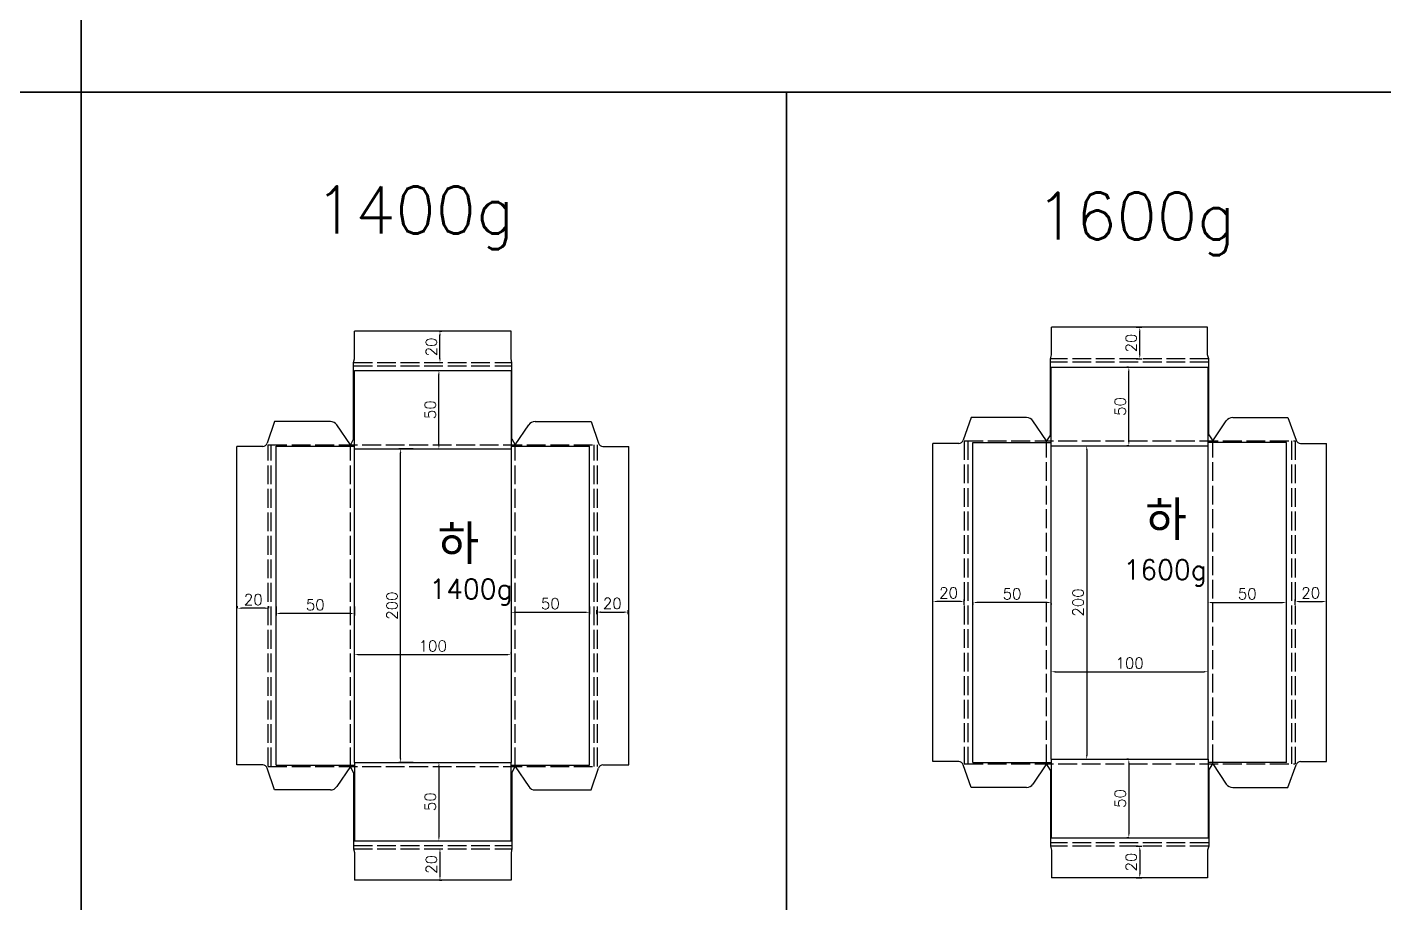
# Model space of a CAD drawing. Header units: millimetres. Extents: x 2179 to 11229, y 1198 to 3756.
# Drawn here: x 3044 to 3910, y 2118 to 2677 of the extents above; entities that cross this region are included whole.
import ezdxf

# ---------------------------------------------------------------- set-up
doc = ezdxf.new("R2010")
doc.units = ezdxf.units.MM
doc.linetypes.add('ACAD_ISO02W100', pattern=[15, 12, -3])
for name, color, linetype in [('기지', 7, 'Continuous'), ('인쇄지', 7, 'Continuous'), ('치수', 7, 'Continuous')]:
    doc.layers.add(name, color=color, linetype=linetype)
doc.styles.add('FHG', font='TXT.shx', dxfattribs={"height": 0.18, "bigfont": 'whgtxt.shx'})
doc.styles.get("Standard").update_dxf_attribs({"font": 'txt.shx', "bigfont": 'zfhg.shx'})
doc.dimstyles.new('ISO-25', dxfattribs={"dimtxt": 2.5, "dimasz": 2.5, "dimexe": 1.25, "dimexo": 0.625, "dimtad": 1, "dimtxsty": 'Standard', "dimcen": 2.5, "dimadec": 0, "dimazin": 0, "dimtfac": 1, "dimtmove": 0, "dimatfit": 3, "dimfxl": 0, "dimarcsym": 0})

# ---------------------------------------------------------------- blocks, each defined once
blk = doc.blocks.new('*D1')
at = {"layer": 'DEFPOINTS', "color": 0}
for p in [(3282.61, 2407.71), (3291.27, 2407.71), (3291.27, 2207.71)]:
    blk.add_point(p, dxfattribs=at)
at = {"layer": '치수', "color": 0, "lineweight": -2}
for p, q in [((3290.65, 2407.71), (3281.36, 2407.71)), ((3282.61, 2210.21), (3282.61, 2405.21)), ((3290.65, 2207.71), (3281.36, 2207.71))]:
    blk.add_line(p, q, dxfattribs=at)
at = {"layer": '치수', "color": 0}
for points in [[(3282.19, 2405.21), (3283.03, 2405.21), (3282.61, 2407.71)], [(3282.19, 2210.21), (3283.03, 2210.21), (3282.61, 2207.71)]]:
    blk.add_solid(points, dxfattribs=at)
at = {"layer": '치수', "color": 0, "insert": (3277.11, 2307.71), "char_height": 7, "attachment_point": 5, "rotation": 90}
blk.add_mtext('200', dxfattribs=at)
blk = doc.blocks.new('*D16')
at = {"layer": 'DEFPOINTS', "color": 0}
for p in [(3303.12, 2457.71), (3307.02, 2457.71), (3303.12, 2407.71)]:
    blk.add_point(p, dxfattribs=at)
at = {"layer": '치수', "color": 0, "lineweight": -2}
for p, q in [((3303.74, 2457.71), (3308.27, 2457.71)), ((3307.02, 2410.21), (3307.02, 2455.21)), ((3303.74, 2407.71), (3308.27, 2407.71))]:
    blk.add_line(p, q, dxfattribs=at)
at = {"layer": '치수', "color": 0}
for points in [[(3306.6, 2455.21), (3307.44, 2455.21), (3307.02, 2457.71)], [(3306.6, 2410.21), (3307.44, 2410.21), (3307.02, 2407.71)]]:
    blk.add_solid(points, dxfattribs=at)
at = {"layer": '치수', "color": 0, "insert": (3301.52, 2432.71), "char_height": 7, "attachment_point": 5, "rotation": 90}
blk.add_mtext('50', dxfattribs=at)
blk = doc.blocks.new('*D13')
at = {"layer": 'DEFPOINTS', "color": 0}
for p in [(3253.12, 2276.5), (3353.12, 2276.5), (3353.12, 2276.5)]:
    blk.add_point(p, dxfattribs=at)
at = {"layer": '치수', "color": 0, "lineweight": -2}
for p, q in [((3253.12, 2277.13), (3253.12, 2277.75)), ((3255.62, 2276.5), (3350.62, 2276.5)), ((3353.12, 2277.13), (3353.12, 2277.75))]:
    blk.add_line(p, q, dxfattribs=at)
at = {"layer": '치수', "color": 0}
for points in [[(3255.62, 2276.92), (3255.62, 2276.09), (3253.12, 2276.5)], [(3350.62, 2276.92), (3350.62, 2276.09), (3353.12, 2276.5)]]:
    blk.add_solid(points, dxfattribs=at)
at = {"layer": '치수', "color": 0, "insert": (3303.12, 2282), "char_height": 7, "attachment_point": 5}
blk.add_mtext('100', dxfattribs=at)
blk = doc.blocks.new('*D14')
at = {"layer": 'DEFPOINTS', "color": 0}
for p in [(3203.12, 2307.71), (3203.12, 2302.76), (3253.12, 2307.71)]:
    blk.add_point(p, dxfattribs=at)
at = {"layer": '치수', "color": 0, "lineweight": -2}
for p, q in [((3203.12, 2307.09), (3203.12, 2301.51)), ((3250.62, 2302.76), (3205.62, 2302.76)), ((3253.12, 2307.09), (3253.12, 2301.51))]:
    blk.add_line(p, q, dxfattribs=at)
at = {"layer": '치수', "color": 0}
for points in [[(3205.62, 2303.17), (3205.62, 2302.34), (3203.12, 2302.76)], [(3250.62, 2303.17), (3250.62, 2302.34), (3253.12, 2302.76)]]:
    blk.add_solid(points, dxfattribs=at)
at = {"layer": '치수', "color": 0, "insert": (3228.12, 2308.26), "char_height": 7, "attachment_point": 5}
blk.add_mtext('50', dxfattribs=at)
blk = doc.blocks.new('*D3')
at = {"layer": 'DEFPOINTS', "color": 0}
for p in [(3178.62, 2306.09), (3178.62, 2305.55), (3198.62, 2305.55)]:
    blk.add_point(p, dxfattribs=at)
at = {"layer": '치수', "color": 0, "lineweight": -2}
for p, q in [((3178.62, 2306.18), (3178.62, 2307.34)), ((3196.12, 2306.09), (3181.12, 2306.09)), ((3198.62, 2306.18), (3198.62, 2307.34))]:
    blk.add_line(p, q, dxfattribs=at)
at = {"layer": '치수', "color": 0}
for points in [[(3181.12, 2306.51), (3181.12, 2305.67), (3178.62, 2306.09)], [(3196.12, 2306.51), (3196.12, 2305.67), (3198.62, 2306.09)]]:
    blk.add_solid(points, dxfattribs=at)
at = {"layer": '치수', "color": 0, "insert": (3188.62, 2311.59), "char_height": 7, "attachment_point": 5}
blk.add_mtext('20', dxfattribs=at)
blk = doc.blocks.new('*D4')
at = {"layer": 'DEFPOINTS', "color": 0}
for p in [(3407.62, 2305.55), (3427.62, 2305.55), (3427.62, 2303.62)]:
    blk.add_point(p, dxfattribs=at)
at = {"layer": '치수', "color": 0, "lineweight": -2}
for p, q in [((3407.62, 2304.93), (3407.62, 2302.37)), ((3410.12, 2303.62), (3425.12, 2303.62)), ((3427.62, 2304.93), (3427.62, 2302.37))]:
    blk.add_line(p, q, dxfattribs=at)
at = {"layer": '치수', "color": 0}
for points in [[(3410.12, 2304.04), (3410.12, 2303.21), (3407.62, 2303.62)], [(3425.12, 2304.04), (3425.12, 2303.21), (3427.62, 2303.62)]]:
    blk.add_solid(points, dxfattribs=at)
at = {"layer": '치수', "color": 0, "insert": (3417.62, 2309.12), "char_height": 7, "attachment_point": 5}
blk.add_mtext('20', dxfattribs=at)
blk = doc.blocks.new('*D15')
at = {"layer": 'DEFPOINTS', "color": 0}
for p in [(3353.12, 2307.71), (3403.12, 2307.71), (3403.12, 2303.48)]:
    blk.add_point(p, dxfattribs=at)
at = {"layer": '치수', "color": 0, "lineweight": -2}
for p, q in [((3353.12, 2307.09), (3353.12, 2302.23)), ((3355.62, 2303.48), (3400.62, 2303.48)), ((3403.12, 2307.09), (3403.12, 2302.23))]:
    blk.add_line(p, q, dxfattribs=at)
at = {"layer": '치수', "color": 0}
for points in [[(3355.62, 2303.9), (3355.62, 2303.06), (3353.12, 2303.48)], [(3400.62, 2303.9), (3400.62, 2303.06), (3403.12, 2303.48)]]:
    blk.add_solid(points, dxfattribs=at)
at = {"layer": '치수', "color": 0, "insert": (3378.12, 2308.98), "char_height": 7, "attachment_point": 5}
blk.add_mtext('50', dxfattribs=at)
blk = doc.blocks.new('*D2')
at = {"layer": 'DEFPOINTS', "color": 0}
for p in [(3306.78, 2482.71), (3307.71, 2482.71), (3306.78, 2462.71)]:
    blk.add_point(p, dxfattribs=at)
at = {"layer": '치수', "color": 0, "lineweight": -2}
for p, q in [((3307.41, 2482.71), (3308.96, 2482.71)), ((3307.71, 2465.21), (3307.71, 2480.21)), ((3307.41, 2462.71), (3308.96, 2462.71))]:
    blk.add_line(p, q, dxfattribs=at)
at = {"layer": '치수', "color": 0}
for points in [[(3307.29, 2480.21), (3308.12, 2480.21), (3307.71, 2482.71)], [(3307.29, 2465.21), (3308.12, 2465.21), (3307.71, 2462.71)]]:
    blk.add_solid(points, dxfattribs=at)
at = {"layer": '치수', "color": 0, "insert": (3302.21, 2472.71), "char_height": 7, "attachment_point": 5, "rotation": 90}
blk.add_mtext('20', dxfattribs=at)
blk = doc.blocks.new('*D32')
at = {"layer": 'DEFPOINTS', "color": 0}
for p in [(3747.17, 2459.74), (3747.67, 2459.74), (3747.67, 2409.74)]:
    blk.add_point(p, dxfattribs=at)
at = {"layer": '치수', "color": 0, "lineweight": -2}
for p, q in [((3747.05, 2459.74), (3745.92, 2459.74)), ((3747.17, 2412.24), (3747.17, 2457.24)), ((3747.05, 2409.74), (3745.92, 2409.74))]:
    blk.add_line(p, q, dxfattribs=at)
at = {"layer": '치수', "color": 0}
for points in [[(3746.75, 2457.24), (3747.59, 2457.24), (3747.17, 2459.74)], [(3746.75, 2412.24), (3747.59, 2412.24), (3747.17, 2409.74)]]:
    blk.add_solid(points, dxfattribs=at)
at = {"layer": '치수', "color": 0, "insert": (3741.67, 2434.74), "char_height": 7, "attachment_point": 5, "rotation": 90}
blk.add_mtext('50', dxfattribs=at)
blk = doc.blocks.new('*D30')
at = {"layer": 'DEFPOINTS', "color": 0}
for p in [(3647.67, 2309.74), (3647.67, 2309.74), (3697.67, 2309.74)]:
    blk.add_point(p, dxfattribs=at)
at = {"layer": '치수', "color": 0, "lineweight": -2}
for p, q in [((3647.67, 2309.12), (3647.67, 2308.49)), ((3695.17, 2309.74), (3650.17, 2309.74)), ((3697.67, 2309.12), (3697.67, 2308.49))]:
    blk.add_line(p, q, dxfattribs=at)
at = {"layer": '치수', "color": 0}
for points in [[(3650.17, 2310.15), (3650.17, 2309.32), (3647.67, 2309.74)], [(3695.17, 2310.15), (3695.17, 2309.32), (3697.67, 2309.74)]]:
    blk.add_solid(points, dxfattribs=at)
at = {"layer": '치수', "color": 0, "insert": (3672.67, 2315.24), "char_height": 7, "attachment_point": 5}
blk.add_mtext('50', dxfattribs=at)
blk = doc.blocks.new('*D25')
at = {"layer": 'DEFPOINTS', "color": 0}
for p in [(3622.17, 2310.36), (3622.17, 2307.71), (3642.17, 2307.71)]:
    blk.add_point(p, dxfattribs=at)
at = {"layer": '치수', "color": 0, "lineweight": -2}
for p, q in [((3622.17, 2308.34), (3622.17, 2311.61)), ((3642.17, 2308.34), (3642.17, 2311.61)), ((3639.67, 2310.36), (3624.67, 2310.36))]:
    blk.add_line(p, q, dxfattribs=at)
at = {"layer": '치수', "color": 0}
for points in [[(3624.67, 2310.78), (3624.67, 2309.95), (3622.17, 2310.36)], [(3639.67, 2310.78), (3639.67, 2309.95), (3642.17, 2310.36)]]:
    blk.add_solid(points, dxfattribs=at)
at = {"layer": '치수', "color": 0, "insert": (3632.17, 2315.86), "char_height": 7, "attachment_point": 5}
blk.add_mtext('20', dxfattribs=at)
blk = doc.blocks.new('*D29')
at = {"layer": 'DEFPOINTS', "color": 0}
for p in [(3719.68, 2409.74), (3719.68, 2209.74), (3720.29, 2209.74)]:
    blk.add_point(p, dxfattribs=at)
at = {"layer": '치수', "color": 0, "lineweight": -2}
for p, q in [((3720.29, 2407.24), (3720.29, 2212.24)), ((3720.3, 2409.74), (3721.54, 2409.74)), ((3720.3, 2209.74), (3721.54, 2209.74))]:
    blk.add_line(p, q, dxfattribs=at)
at = {"layer": '치수', "color": 0}
for points in [[(3719.87, 2407.24), (3720.7, 2407.24), (3720.29, 2409.74)], [(3719.87, 2212.24), (3720.7, 2212.24), (3720.29, 2209.74)]]:
    blk.add_solid(points, dxfattribs=at)
at = {"layer": '치수', "color": 0, "insert": (3714.79, 2309.74), "char_height": 7, "attachment_point": 5, "rotation": 90}
blk.add_mtext('200', dxfattribs=at)
blk = doc.blocks.new('*D31')
at = {"layer": 'DEFPOINTS', "color": 0}
for p in [(3797.67, 2309.74), (3847.67, 2309.76), (3847.67, 2309.74)]:
    blk.add_point(p, dxfattribs=at)
at = {"layer": '치수', "color": 0, "lineweight": -2}
for p, q in [((3797.67, 2310.37), (3797.67, 2311.01)), ((3847.67, 2310.37), (3847.67, 2311.01)), ((3800.17, 2309.76), (3845.17, 2309.76))]:
    blk.add_line(p, q, dxfattribs=at)
at = {"layer": '치수', "color": 0}
for points in [[(3800.17, 2310.17), (3800.17, 2309.34), (3797.67, 2309.76)], [(3845.17, 2310.17), (3845.17, 2309.34), (3847.67, 2309.76)]]:
    blk.add_solid(points, dxfattribs=at)
at = {"layer": '치수', "color": 0, "insert": (3822.67, 2315.26), "char_height": 7, "attachment_point": 5}
blk.add_mtext('50', dxfattribs=at)
blk = doc.blocks.new('*D28')
at = {"layer": 'DEFPOINTS', "color": 0}
for p in [(3697.67, 2264.37), (3797.67, 2265.58), (3797.67, 2264.37)]:
    blk.add_point(p, dxfattribs=at)
at = {"layer": '치수', "color": 0, "lineweight": -2}
for p, q in [((3697.67, 2264.99), (3697.67, 2266.83)), ((3700.17, 2265.58), (3795.17, 2265.58)), ((3797.67, 2264.99), (3797.67, 2266.83))]:
    blk.add_line(p, q, dxfattribs=at)
at = {"layer": '치수', "color": 0}
for points in [[(3700.17, 2266), (3700.17, 2265.17), (3697.67, 2265.58)], [(3795.17, 2266), (3795.17, 2265.17), (3797.67, 2265.58)]]:
    blk.add_solid(points, dxfattribs=at)
at = {"layer": '치수', "color": 0, "insert": (3747.67, 2271.08), "char_height": 7, "attachment_point": 5}
blk.add_mtext('100', dxfattribs=at)
blk = doc.blocks.new('*D26')
at = {"layer": 'DEFPOINTS', "color": 0}
for p in [(3853.17, 2307.71), (3873.17, 2310.36), (3873.17, 2307.71)]:
    blk.add_point(p, dxfattribs=at)
at = {"layer": '치수', "color": 0, "lineweight": -2}
for p, q in [((3853.17, 2308.34), (3853.17, 2311.61)), ((3873.17, 2308.34), (3873.17, 2311.61)), ((3855.67, 2310.36), (3870.67, 2310.36))]:
    blk.add_line(p, q, dxfattribs=at)
at = {"layer": '치수', "color": 0}
for points in [[(3855.67, 2310.78), (3855.67, 2309.95), (3853.17, 2310.36)], [(3870.67, 2310.78), (3870.67, 2309.95), (3873.17, 2310.36)]]:
    blk.add_solid(points, dxfattribs=at)
at = {"layer": '치수', "color": 0, "insert": (3863.17, 2315.86), "char_height": 7, "attachment_point": 5}
blk.add_mtext('20', dxfattribs=at)
blk = doc.blocks.new('*D27')
at = {"layer": 'DEFPOINTS', "color": 0}
for p in [(3751.16, 2485.24), (3754.15, 2485.24), (3751.16, 2465.24)]:
    blk.add_point(p, dxfattribs=at)
at = {"layer": '치수', "color": 0, "lineweight": -2}
for p, q in [((3751.78, 2485.24), (3755.4, 2485.24)), ((3754.15, 2467.74), (3754.15, 2482.74)), ((3751.78, 2465.24), (3755.4, 2465.24))]:
    blk.add_line(p, q, dxfattribs=at)
at = {"layer": '치수', "color": 0}
for points in [[(3753.74, 2482.74), (3754.57, 2482.74), (3754.15, 2485.24)], [(3753.74, 2467.74), (3754.57, 2467.74), (3754.15, 2465.24)]]:
    blk.add_solid(points, dxfattribs=at)
at = {"layer": '치수', "color": 0, "insert": (3748.65, 2475.24), "char_height": 7, "attachment_point": 5, "rotation": 90}
blk.add_mtext('20', dxfattribs=at)
blk = doc.blocks.new('*D36')
at = {"layer": 'DEFPOINTS', "color": 0}
for p in [(3303.12, 2207.71), (3303.12, 2157.71), (3307.02, 2157.71)]:
    blk.add_point(p, dxfattribs=at)
at = {"layer": '치수', "color": 0, "lineweight": -2}
for p, q in [((3303.74, 2207.71), (3308.27, 2207.71)), ((3307.02, 2205.21), (3307.02, 2160.21)), ((3303.74, 2157.71), (3308.27, 2157.71))]:
    blk.add_line(p, q, dxfattribs=at)
at = {"layer": '치수', "color": 0}
for points in [[(3306.6, 2205.21), (3307.44, 2205.21), (3307.02, 2207.71)], [(3306.6, 2160.21), (3307.44, 2160.21), (3307.02, 2157.71)]]:
    blk.add_solid(points, dxfattribs=at)
at = {"layer": '치수', "color": 0, "insert": (3301.52, 2182.71), "char_height": 7, "attachment_point": 5, "rotation": 90}
blk.add_mtext('50', dxfattribs=at)
blk = doc.blocks.new('*D35')
at = {"layer": 'DEFPOINTS', "color": 0}
for p in [(3306.78, 2152.71), (3306.78, 2132.71), (3307.71, 2132.71)]:
    blk.add_point(p, dxfattribs=at)
at = {"layer": '치수', "color": 0, "lineweight": -2}
for p, q in [((3307.41, 2152.71), (3308.96, 2152.71)), ((3307.71, 2150.21), (3307.71, 2135.21)), ((3307.41, 2132.71), (3308.96, 2132.71))]:
    blk.add_line(p, q, dxfattribs=at)
at = {"layer": '치수', "color": 0}
for points in [[(3307.29, 2150.21), (3308.12, 2150.21), (3307.71, 2152.71)], [(3307.29, 2135.21), (3308.12, 2135.21), (3307.71, 2132.71)]]:
    blk.add_solid(points, dxfattribs=at)
at = {"layer": '치수', "color": 0, "insert": (3302.21, 2142.71), "char_height": 7, "attachment_point": 5, "rotation": 90}
blk.add_mtext('20', dxfattribs=at)
blk = doc.blocks.new('*D38')
at = {"layer": 'DEFPOINTS', "color": 0}
for p in [(3747.67, 2209.74), (3747.17, 2159.74), (3747.67, 2159.74)]:
    blk.add_point(p, dxfattribs=at)
at = {"layer": '치수', "color": 0, "lineweight": -2}
for p, q in [((3747.05, 2209.74), (3745.92, 2209.74)), ((3747.17, 2207.24), (3747.17, 2162.24)), ((3747.05, 2159.74), (3745.92, 2159.74))]:
    blk.add_line(p, q, dxfattribs=at)
at = {"layer": '치수', "color": 0}
for points in [[(3746.75, 2207.24), (3747.59, 2207.24), (3747.17, 2209.74)], [(3746.75, 2162.24), (3747.59, 2162.24), (3747.17, 2159.74)]]:
    blk.add_solid(points, dxfattribs=at)
at = {"layer": '치수', "color": 0, "insert": (3741.67, 2184.74), "char_height": 7, "attachment_point": 5, "rotation": 90}
blk.add_mtext('50', dxfattribs=at)
blk = doc.blocks.new('*D37')
at = {"layer": 'DEFPOINTS', "color": 0}
for p in [(3751.16, 2154.24), (3751.16, 2134.24), (3754.15, 2134.24)]:
    blk.add_point(p, dxfattribs=at)
at = {"layer": '치수', "color": 0, "lineweight": -2}
for p, q in [((3751.78, 2154.24), (3755.4, 2154.24)), ((3754.15, 2151.74), (3754.15, 2136.74)), ((3751.78, 2134.24), (3755.4, 2134.24))]:
    blk.add_line(p, q, dxfattribs=at)
at = {"layer": '치수', "color": 0}
for points in [[(3753.74, 2151.74), (3754.57, 2151.74), (3754.15, 2154.24)], [(3753.74, 2136.74), (3754.57, 2136.74), (3754.15, 2134.24)]]:
    blk.add_solid(points, dxfattribs=at)
at = {"layer": '치수', "color": 0, "insert": (3748.65, 2144.24), "char_height": 7, "attachment_point": 5, "rotation": 90}
blk.add_mtext('20', dxfattribs=at)

msp = doc.modelspace()

# ---------------------------------------------------------------- linework, layer by layer
at = {"color": 6}
for points in [[(2178.818, 3235.181), (3078.818, 3235.181), (3078.818, 2635.181), (2178.818, 2635.181)], [(3078.818, 3235.181), (3978.818, 3235.181), (3978.818, 2635.181), (3078.818, 2635.181)], [(2628.818, 2635.181), (3078.818, 2635.181), (3078.818, 2035.181), (2628.818, 2035.181)], [(3078.818, 2635.181), (3528.818, 2635.181), (3528.818, 2035.181), (3078.818, 2035.181)], [(3528.818, 2635.181), (3978.818, 2635.181), (3978.818, 2035.181), (3528.818, 2035.181)]]:
    msp.add_lwpolyline(points, close=True, dxfattribs=at)
at = {"layer": '기지'}
for p, q in [((3697.674, 2409.745), (3697.674, 2459.745)), ((3697.674, 2459.745), (3797.674, 2459.745)), ((3797.674, 2409.745), (3797.674, 2459.745)), ((3253.116, 2407.714), (3253.116, 2457.714)), ((3253.116, 2457.714), (3353.116, 2457.714)), ((3353.116, 2457.714), (3353.116, 2407.714)), ((3203.116, 2205.914), (3203.116, 2409.514)), ((3203.116, 2409.514), (3253.116, 2409.514)), ((3353.116, 2409.514), (3403.116, 2409.514)), ((3403.116, 2205.914), (3403.116, 2409.514)), ((3647.674, 2411.845), (3697.674, 2411.845)), ((3647.674, 2207.645), (3647.674, 2411.845)), ((3847.674, 2411.845), (3797.674, 2411.845)), ((3847.674, 2207.645), (3847.674, 2411.845)), ((3253.116, 2207.714), (3253.116, 2157.714)), ((3353.116, 2157.714), (3353.116, 2207.714)), ((3647.674, 2207.645), (3697.674, 2207.645)), ((3697.674, 2209.745), (3697.674, 2159.745)), ((3797.674, 2209.745), (3797.674, 2159.745)), ((3847.674, 2207.645), (3797.674, 2207.645)), ((3203.116, 2205.914), (3253.116, 2205.914)), ((3353.116, 2205.914), (3403.116, 2205.914)), ((3253.116, 2157.714), (3353.116, 2157.714)), ((3697.674, 2159.745), (3797.674, 2159.745))]:
    msp.add_line(p, q, dxfattribs=at)
at = {"layer": '기지', "color": 5}
for p, q in [((3253.116, 2207.714), (3253.116, 2407.714)), ((3253.116, 2407.714), (3353.116, 2407.714)), ((3353.116, 2407.714), (3353.116, 2207.714)), ((3697.674, 2209.745), (3697.674, 2409.745)), ((3697.674, 2409.745), (3797.674, 2409.745)), ((3797.674, 2209.745), (3797.674, 2409.745)), ((3253.116, 2207.714), (3353.116, 2207.714)), ((3697.674, 2209.745), (3797.674, 2209.745))]:
    msp.add_line(p, q, dxfattribs=at)
at = {"layer": '인쇄지', "color": 3}
for p, q in [((3797.424, 2485.245), (3697.924, 2485.245)), ((3697.924, 2467.745), (3697.924, 2485.245)), ((3797.424, 2467.745), (3797.424, 2485.245)), ((3353.116, 2482.714), (3253.116, 2482.714)), ((3253.116, 2465.214), (3253.116, 2482.714)), ((3353.116, 2465.214), (3353.116, 2482.714)), ((3697.224, 2465.245), (3697.924, 2467.745)), ((3798.124, 2465.245), (3797.424, 2467.745)), ((3252.616, 2462.714), (3253.116, 2465.214)), ((3252.616, 2414.214), (3252.616, 2462.714)), ((3353.616, 2462.714), (3353.116, 2465.214)), ((3353.616, 2414.214), (3353.616, 2462.714)), ((3697.224, 2416.745), (3697.224, 2465.245)), ((3798.124, 2416.745), (3798.124, 2465.245)), ((3202.116, 2425.214), (3197.476, 2411.267)), ((3237.792, 2425.214), (3202.116, 2425.214)), ((3368.441, 2425.214), (3404.116, 2425.214)), ((3404.116, 2425.214), (3408.757, 2411.267)), ((3646.674, 2427.745), (3641.495, 2413.236)), ((3681.849, 2427.745), (3646.674, 2427.745)), ((3694.674, 2412.745), (3685.987, 2425.551)), ((3800.674, 2412.745), (3809.361, 2425.551)), ((3813.498, 2427.745), (3848.674, 2427.745)), ((3848.674, 2427.745), (3853.853, 2413.236)), ((3250.616, 2410.214), (3241.93, 2423.021)), ((3355.616, 2410.214), (3364.303, 2423.021)), ((3697.224, 2416.745), (3694.674, 2412.745)), ((3798.124, 2416.745), (3800.674, 2412.745)), ((3178.116, 2206.214), (3178.116, 2409.214)), ((3194.629, 2409.214), (3178.116, 2409.214)), ((3252.616, 2414.214), (3250.616, 2410.214)), ((3353.616, 2414.214), (3355.616, 2410.214)), ((3411.604, 2409.214), (3428.116, 2409.214)), ((3428.116, 2206.214), (3428.116, 2409.214)), ((3622.174, 2208.245), (3622.174, 2411.245)), ((3638.669, 2411.245), (3622.174, 2411.245)), ((3856.678, 2411.245), (3873.174, 2411.245)), ((3873.174, 2208.245), (3873.174, 2411.245)), ((3638.669, 2208.245), (3622.174, 2208.245)), ((3856.678, 2208.245), (3873.174, 2208.245)), ((3194.629, 2206.214), (3178.116, 2206.214)), ((3202.116, 2190.214), (3197.476, 2204.161)), ((3250.616, 2205.214), (3241.93, 2192.407)), ((3252.616, 2201.214), (3250.616, 2205.214)), ((3252.616, 2201.214), (3252.616, 2152.714)), ((3353.616, 2201.214), (3355.616, 2205.214)), ((3353.616, 2201.214), (3353.616, 2152.714)), ((3355.616, 2205.214), (3364.303, 2192.407)), ((3404.116, 2190.214), (3408.757, 2204.161)), ((3411.604, 2206.214), (3428.116, 2206.214)), ((3646.674, 2191.745), (3641.495, 2206.253)), ((3694.674, 2206.745), (3685.987, 2193.938)), ((3697.224, 2202.745), (3694.674, 2206.745)), ((3697.224, 2202.745), (3697.224, 2154.245)), ((3798.124, 2202.745), (3800.674, 2206.745)), ((3798.124, 2202.745), (3798.124, 2154.245)), ((3800.674, 2206.745), (3809.361, 2193.938)), ((3848.674, 2191.745), (3853.853, 2206.253)), ((3237.792, 2190.214), (3202.116, 2190.214)), ((3368.441, 2190.214), (3404.116, 2190.214)), ((3681.849, 2191.745), (3646.674, 2191.745)), ((3813.498, 2191.745), (3848.674, 2191.745)), ((3252.616, 2152.714), (3253.116, 2150.214)), ((3253.116, 2150.214), (3253.116, 2132.714)), ((3353.616, 2152.714), (3353.116, 2150.214)), ((3353.116, 2150.214), (3353.116, 2132.714)), ((3697.224, 2154.245), (3697.924, 2151.745)), ((3697.924, 2151.745), (3697.924, 2134.245)), ((3798.124, 2154.245), (3797.424, 2151.745)), ((3797.424, 2151.745), (3797.424, 2134.245)), ((3353.116, 2132.714), (3253.116, 2132.714)), ((3797.424, 2134.245), (3697.924, 2134.245))]:
    msp.add_line(p, q, dxfattribs=at)
at = {"layer": '인쇄지', "color": 4, "linetype": 'ACAD_ISO02W100'}
for p, q in [((3252.616, 2462.714), (3353.616, 2462.714)), ((3252.616, 2460.714), (3353.616, 2460.714)), ((3798.124, 2465.245), (3697.224, 2465.245)), ((3798.124, 2462.995), (3697.224, 2462.995)), ((3198.116, 2205.214), (3198.116, 2410.214)), ((3198.116, 2410.214), (3408.116, 2410.214)), ((3200.116, 2205.214), (3200.116, 2410.214)), ((3250.616, 2205.214), (3250.616, 2410.214)), ((3355.616, 2205.214), (3355.616, 2410.214)), ((3406.116, 2205.214), (3406.116, 2410.214)), ((3408.116, 2205.214), (3408.116, 2410.214)), ((3642.174, 2412.745), (3642.174, 2206.745)), ((3642.174, 2412.745), (3853.174, 2412.745)), ((3644.424, 2412.745), (3644.424, 2206.745)), ((3694.674, 2207.245), (3694.674, 2412.745)), ((3800.674, 2207.245), (3800.674, 2412.745)), ((3850.924, 2412.745), (3850.924, 2206.745)), ((3853.174, 2412.745), (3853.174, 2206.745)), ((3198.116, 2205.214), (3408.116, 2205.214)), ((3642.174, 2206.745), (3853.174, 2206.745)), ((3798.124, 2156.495), (3697.224, 2156.495)), ((3252.616, 2154.714), (3353.616, 2154.714)), ((3252.616, 2152.714), (3353.616, 2152.714)), ((3798.124, 2154.245), (3697.224, 2154.245))]:
    msp.add_line(p, q, dxfattribs=at)
at = {"layer": '인쇄지', "color": 3}
for centre, radius, start, end in [((3237.792, 2420.214), 5, 34.149117, 90), ((3368.441, 2420.214), 5, 90, 145.850883), ((3681.849, 2422.745), 5, 34.149117, 90), ((3813.498, 2422.745), 5, 90, 145.850883), ((3194.629, 2412.214), 3, 270, 341.595662), ((3411.604, 2412.214), 3, 198.404338, 270), ((3638.669, 2414.245), 3, 270, 340.355052), ((3856.678, 2414.245), 3, 199.644948, 270), ((3638.669, 2205.245), 3, 19.644948, 90), ((3856.678, 2205.245), 3, 90, 160.355052), ((3194.629, 2203.214), 3, 18.404338, 90), ((3411.604, 2203.214), 3, 90, 161.595662), ((3237.792, 2195.214), 5, 270, 325.850883), ((3368.441, 2195.214), 5, 214.149117, 270), ((3681.849, 2196.745), 5, 270, 325.850883), ((3813.498, 2196.745), 5, 214.149117, 270)]:
    msp.add_arc(centre, radius, start, end, dxfattribs=at)

# ---------------------------------------------------------------- texts
at = {"style": 'FHG'}
for s, p in [('1400g', (3227.832, 2545.076)), ('1600g', (3687.856, 2541.22))]:
    msp.add_text(s, height=30, dxfattribs=at).set_placement(p)
at = {"layer": '기지', "color": 1, "style": 'FHG'}
for s, height, p in [('하', 25, (3757.7, 2349.541)), ('하', 25, (3306.217, 2334.22)), ('1600g', 12.5, (3743.769, 2324.374)), ('1400g', 12.5, (3300.936, 2312.122))]:
    msp.add_text(s, height=height, dxfattribs=at).set_placement(p)

# ---------------------------------------------------------------- dimensions: what is measured, and where the dimension line sits
at = {"layer": '치수', "color": 4}
for base, p1, p2, angle, picture, middle in [((3754.155, 2485.245), (3751.155, 2465.245), (3751.155, 2485.245), 270, '*D27', (3748.655, 2475.245)), ((3307.706, 2482.714), (3306.784, 2462.714), (3306.784, 2482.714), 90, '*D2', (3302.206, 2472.714)), ((3747.171, 2459.745), (3747.674, 2409.745), (3747.674, 2459.745), 90, '*D32', (3741.671, 2434.745)), ((3307.02, 2457.714), (3303.116, 2407.714), (3303.116, 2457.714), 90, '*D16', (3301.52, 2432.714)), ((3282.609, 2407.714), (3291.274, 2207.714), (3291.274, 2407.714), 90, '*D1', (3277.109, 2307.714)), ((3720.286, 2209.745), (3719.676, 2409.745), (3719.676, 2209.745), 90, '*D29', (3714.786, 2309.745)), ((3873.174, 2310.364), (3853.174, 2307.714), (3873.174, 2307.714), 180, '*D26', (3863.174, 2315.864)), ((3307.02, 2157.714), (3303.116, 2207.714), (3303.116, 2157.714), 270, '*D36', (3301.52, 2182.714)), ((3747.171, 2159.745), (3747.674, 2209.745), (3747.674, 2159.745), 270, '*D38', (3741.671, 2184.745)), ((3307.706, 2132.714), (3306.784, 2152.714), (3306.784, 2132.714), 270, '*D35', (3302.206, 2142.714)), ((3754.155, 2134.245), (3751.155, 2154.245), (3751.155, 2134.245), 90, '*D37', (3748.655, 2144.245))]:
    dim = msp.add_linear_dim(base=base, p1=p1, p2=p2, angle=angle, dimstyle='ISO-25', override={"dimtxt": 7, "dimgap": 2}, dxfattribs=at)
    dim.commit()
    dim.dimension.update_dxf_attribs({"geometry": picture, "text_midpoint": middle})
for base, p1, p2, picture, middle in [((3622.174, 2310.364), (3642.174, 2307.714), (3622.174, 2307.714), '*D25', (3632.174, 2315.864)), ((3647.674, 2309.738), (3697.674, 2309.745), (3647.674, 2309.745), '*D30', (3672.674, 2315.238)), ((3847.674, 2309.758), (3797.674, 2309.745), (3847.674, 2309.745), '*D31', (3822.674, 2315.258)), ((3178.616, 2306.089), (3198.616, 2305.551), (3178.616, 2305.551), '*D3', (3188.616, 2311.589)), ((3203.116, 2302.757), (3253.116, 2307.714), (3203.116, 2307.714), '*D14', (3228.116, 2308.257)), ((3403.116, 2303.479), (3353.116, 2307.714), (3403.116, 2307.714), '*D15', (3378.116, 2308.979)), ((3427.616, 2303.624), (3407.616, 2305.551), (3427.616, 2305.551), '*D4', (3417.616, 2309.124)), ((3353.116, 2276.504), (3253.116, 2276.504), (3353.116, 2276.504), '*D13', (3303.116, 2282.004)), ((3797.674, 2265.585), (3697.674, 2264.366), (3797.674, 2264.366), '*D28', (3747.674, 2271.085))]:
    dim = msp.add_linear_dim(base=base, p1=p1, p2=p2, dimstyle='ISO-25', override={"dimtxt": 7, "dimgap": 2}, dxfattribs=at)
    dim.commit()
    dim.dimension.update_dxf_attribs({"geometry": picture, "text_midpoint": middle})

doc.saveas('drawing.dxf')
